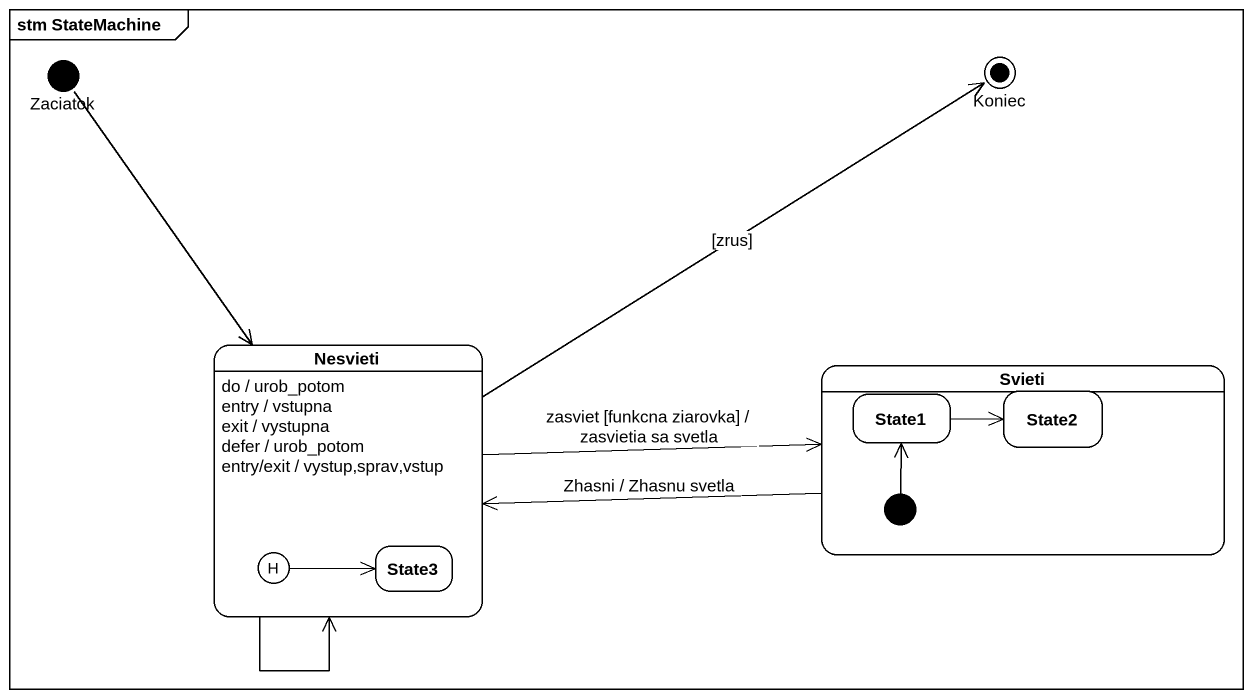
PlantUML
@startuml
mainframe stm StateMachine
hide empty description
state Zaciatok <<start>>
state Koniec <<end>>
state Nesvieti {
  state history1 <<history>>
  state State3
}
Nesvieti : do / urob_potom
Nesvieti : entry / vstupna
Nesvieti : exit / vystupna
Nesvieti : defer / urob_potom
Nesvieti : entry/exit / vystup,sprav,vstup
state Svieti {
  state State1
  state State2
  [*] -up-> State1
}
Zaciatok --> Nesvieti
Nesvieti -up-> Koniec : [zrus]
Nesvieti --> Nesvieti
Nesvieti -right-> Svieti : zasviet [funkcna ziarovka] / zasvietia sa svetla
Svieti -left-> Nesvieti : Zhasni / Zhasnu svetla
State1 -right-> State2
history1 -right-> State3
@enduml
